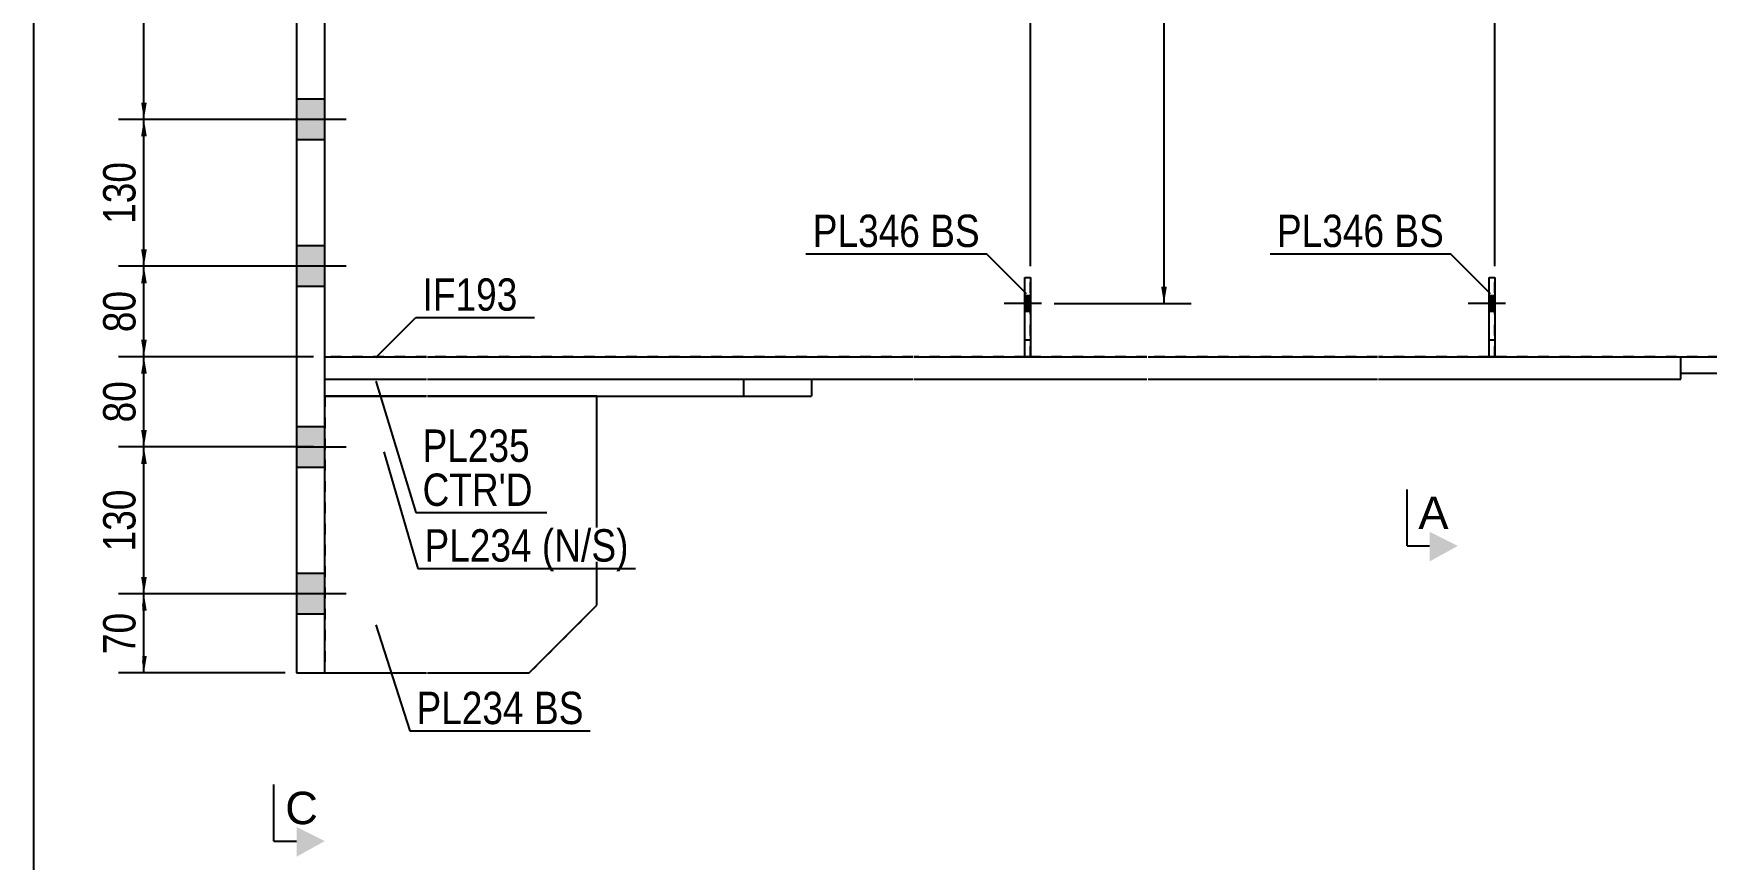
# Model space of a CAD drawing. Header units: millimetres. Extents: x -324 to 88, y -156 to 136.
# Drawn here: x -321.8 to -173.7, y -54.5 to 18.6 of the extents above; entities that cross this region are included whole.
import ezdxf

# ---------------------------------------------------------------- set-up
doc = ezdxf.new("R2010")
doc.units = ezdxf.units.MM
doc.linetypes.add('DXK_LINE_DOT1', pattern=[1.8814, 0.9407, -0.9407])
doc.linetypes.add('DXK_LINE_DOT2', pattern=[3.9198, 1.9599, -1.9599])
doc.styles.add('Arial', font='ARIAL.TTF', dxfattribs={"height": 0.2})
doc.styles.add('Arial Narrow', font='ARIALN.TTF', dxfattribs={"height": 0.2})

# ---------------------------------------------------------------- blocks, each defined once
blk = doc.blocks.new('Unknown-623355106-1210')
at = {"color": 5, "linetype": 'Continuous'}
blk.add_line((-321.79, 130.66), (-321.79, -156.34), dxfattribs=at)
blk = doc.blocks.new('Bolt-623355106-1793 - 1738')
at = {"linetype": 'Continuous'}
blk.add_hatch(color=3, dxfattribs=at).paths.add_polyline_path([(-192.4, -6), (-192.4, -4.6), (-192.9, -4.6), (-192.9, -6)])
at = {"color": 3, "linetype": 'Continuous'}
for p, q in [((-191.45, -5.3), (-194.75, -5.3)), ((-192.4, -4.6), (-192.9, -4.6)), ((-192.4, -6), (-192.9, -6))]:
    blk.add_line(p, q, dxfattribs=at)
blk = doc.blocks.new('Bolt-623355106-1797 - 1738')
at = {"linetype": 'Continuous'}
blk.add_hatch(color=3, dxfattribs=at).paths.add_polyline_path([(-233.5, -6), (-233.5, -4.6), (-234, -4.6), (-234, -6)])
at = {"color": 3, "linetype": 'Continuous'}
for p, q in [((-232.55, -5.3), (-235.85, -5.3)), ((-233.5, -4.6), (-234, -4.6)), ((-233.5, -6), (-234, -6))]:
    blk.add_line(p, q, dxfattribs=at)
blk = doc.blocks.new('Bolt-623355106-1794 - 1738')
at = {"color": 3, "linetype": 'DXK_LINE_DOT2'}
for p, q in [((-191.45, -5.3), (-194.75, -5.3)), ((-192.4, -4.6), (-192.9, -4.6)), ((-192.4, -6), (-192.9, -6))]:
    blk.add_line(p, q, dxfattribs=at)
blk = doc.blocks.new('Part-623355106-2129 - 1738')
at = {"color": 2, "linetype": 'Continuous'}
for p, q in [((-287, -13.5), (-296, -13.5)), ((-271.9, -13.5), (-286.9, -13.5)), ((-271.9, -32), (-271.9, -13.5)), ((-277.9, -38), (-271.9, -32)), ((-296, -38), (-287, -38)), ((-286.9, -38), (-277.9, -38))]:
    blk.add_line(p, q, dxfattribs=at)
at = {"color": 7, "linetype": 'DXK_LINE_DOT1'}
blk.add_line((-296, -13.5), (-296, -38), dxfattribs=at)
blk = doc.blocks.new('Bolt-623355106-1798 - 1738')
at = {"color": 3, "linetype": 'DXK_LINE_DOT2'}
for p, q in [((-232.55, -5.3), (-235.85, -5.3)), ((-233.5, -4.6), (-234, -4.6)), ((-233.5, -6), (-234, -6))]:
    blk.add_line(p, q, dxfattribs=at)
blk = doc.blocks.new('Part-623355106-1940 - 1738')
at = {"color": 2, "linetype": 'Continuous'}
for p, q in [((-192.9, -10), (-192.9, -3)), ((-192.9, -3), (-192.4, -3)), ((-192.4, -3), (-192.4, -10))]:
    blk.add_line(p, q, dxfattribs=at)
at = {"color": 7, "linetype": 'DXK_LINE_DOT1'}
for p, q in [((-192.9, -8.5), (-192.4, -8.5)), ((-192.4, -10), (-192.9, -10))]:
    blk.add_line(p, q, dxfattribs=at)
blk = doc.blocks.new('Part-623355106-2009 - 1738')
at = {"color": 2, "linetype": 'Continuous'}
for p, q in [((-296, -10), (-287, -10)), ((-286.9, -10), (-243.9, -10)), ((-243.8, -10), (-223.2, -10)), ((-223.1, -10), (-202.8, -10)), ((-202.7, -10), (-175.92, -10)), ((-175.92, -12), (-175.92, -10)), ((-252.9, -12), (-243.9, -12)), ((-243.8, -12), (-223.2, -12)), ((-223.1, -12), (-202.8, -12)), ((-202.7, -12), (-175.92, -12))]:
    blk.add_line(p, q, dxfattribs=at)
at = {"color": 7, "linetype": 'DXK_LINE_DOT1'}
for p, q in [((-296, -12), (-296, -10)), ((-296, -12), (-287, -12)), ((-286.9, -12), (-252.9, -12))]:
    blk.add_line(p, q, dxfattribs=at)
blk = doc.blocks.new('Part-623355106-1945 - 1738')
at = {"color": 7, "linetype": 'DXK_LINE_DOT1'}
for p, q in [((-192.9, -10), (-192.9, -3)), ((-192.9, -3), (-192.4, -3)), ((-192.4, -10), (-192.4, -3))]:
    blk.add_line(p, q, dxfattribs=at)
blk = doc.blocks.new('Part-623355106-1960 - 1738')
at = {"color": 2, "linetype": 'Continuous'}
for p, q in [((-234, -10), (-234, -3)), ((-234, -3), (-233.5, -3)), ((-233.5, -3), (-233.5, -10))]:
    blk.add_line(p, q, dxfattribs=at)
at = {"color": 7, "linetype": 'DXK_LINE_DOT1'}
for p, q in [((-234, -8.5), (-233.5, -8.5)), ((-233.5, -10), (-234, -10))]:
    blk.add_line(p, q, dxfattribs=at)
blk = doc.blocks.new('Part-623355106-1965 - 1738')
at = {"color": 7, "linetype": 'DXK_LINE_DOT1'}
for p, q in [((-234, -10), (-234, -3)), ((-234, -3), (-233.5, -3)), ((-233.5, -10), (-233.5, -3))]:
    blk.add_line(p, q, dxfattribs=at)
blk = doc.blocks.new('Part-623355106-2134 - 1738')
at = {"color": 7, "linetype": 'DXK_LINE_DOT1'}
for p, q in [((-287, -13.5), (-296, -13.5)), ((-271.9, -13.5), (-286.9, -13.5)), ((-271.9, -32), (-271.9, -13.5)), ((-277.9, -38), (-271.9, -32)), ((-296, -38), (-287, -38)), ((-286.9, -38), (-277.9, -38))]:
    blk.add_line(p, q, dxfattribs=at)
blk = doc.blocks.new('Part-623355106-2187 - 1738')
at = {"color": 2, "linetype": 'Continuous'}
for p, q in [((-296, -13.49), (-296, -11.99)), ((-296, -11.99), (-287, -11.99)), ((-286.9, -11.99), (-252.9, -11.99)), ((-258.9, -13.49), (-258.9, -11.99)), ((-252.9, -11.99), (-252.9, -13.49)), ((-296, -13.49), (-287, -13.49)), ((-286.9, -13.49), (-252.9, -13.49))]:
    blk.add_line(p, q, dxfattribs=at)
blk = doc.blocks.new('Part-623355106-2236 - 1738')
at = {"color": 2, "linetype": 'Continuous'}
for p, q in [((-175.92, -11.5), (-175.92, -10)), ((-175.92, -10), (-166.92, -10)), ((-166.92, -11.5), (-175.92, -11.5))]:
    blk.add_line(p, q, dxfattribs=at)
blk = doc.blocks.new('Bolt-623355106-2317 - 1738')
at = {"linetype": 'Continuous'}
for points in [[(-298.5, 102.8), (-298.5, 99.2), (-296, 99.2), (-296, 102.8)], [(-298.5, 102.8), (-298.5, 99.2), (-296, 99.2), (-296, 102.8)], [(-298.5, 102.8), (-298.5, 99.2), (-296, 99.2), (-296, 102.8)], [(-298.5, 102.8), (-298.5, 99.2), (-296, 99.2), (-296, 102.8)], [(-298.5, 89.8), (-298.5, 86.2), (-296, 86.2), (-296, 89.8)], [(-298.5, 89.8), (-298.5, 86.2), (-296, 86.2), (-296, 89.8)], [(-298.5, 89.8), (-298.5, 86.2), (-296, 86.2), (-296, 89.8)], [(-298.5, 89.8), (-298.5, 86.2), (-296, 86.2), (-296, 89.8)], [(-298.5, 73.8), (-298.5, 70.2), (-296, 70.2), (-296, 73.8)], [(-298.5, 73.8), (-298.5, 70.2), (-296, 70.2), (-296, 73.8)], [(-298.5, 73.8), (-298.5, 70.2), (-296, 70.2), (-296, 73.8)], [(-298.5, 73.8), (-298.5, 70.2), (-296, 70.2), (-296, 73.8)], [(-298.5, 60.8), (-298.5, 57.2), (-296, 57.2), (-296, 60.8)], [(-298.5, 60.8), (-298.5, 57.2), (-296, 57.2), (-296, 60.8)], [(-298.5, 60.8), (-298.5, 57.2), (-296, 57.2), (-296, 60.8)], [(-298.5, 60.8), (-298.5, 57.2), (-296, 57.2), (-296, 60.8)], [(-298.5, 36.8), (-298.5, 33.2), (-296, 33.2), (-296, 36.8)], [(-298.5, 36.8), (-298.5, 33.2), (-296, 33.2), (-296, 36.8)], [(-298.5, 36.8), (-298.5, 33.2), (-296, 33.2), (-296, 36.8)], [(-298.5, 36.8), (-298.5, 33.2), (-296, 33.2), (-296, 36.8)], [(-298.5, 12.8), (-298.5, 9.2), (-296, 9.2), (-296, 12.8)], [(-298.5, 12.8), (-298.5, 9.2), (-296, 9.2), (-296, 12.8)], [(-298.5, 12.8), (-298.5, 9.2), (-296, 9.2), (-296, 12.8)], [(-298.5, 12.8), (-298.5, 9.2), (-296, 9.2), (-296, 12.8)], [(-298.5, -0.2), (-298.5, -3.8), (-296, -3.8), (-296, -0.2)], [(-298.5, -0.2), (-298.5, -3.8), (-296, -3.8), (-296, -0.2)], [(-298.5, -0.2), (-298.5, -3.8), (-296, -3.8), (-296, -0.2)], [(-298.5, -0.2), (-298.5, -3.8), (-296, -3.8), (-296, -0.2)], [(-298.5, -16.2), (-298.5, -19.8), (-296, -19.8), (-296, -16.2)], [(-298.5, -16.2), (-298.5, -19.8), (-296, -19.8), (-296, -16.2)], [(-298.5, -16.2), (-298.5, -19.8), (-296, -19.8), (-296, -16.2)], [(-298.5, -16.2), (-298.5, -19.8), (-296, -19.8), (-296, -16.2)], [(-298.5, -29.2), (-298.5, -32.8), (-296, -32.8), (-296, -29.2)], [(-298.5, -29.2), (-298.5, -32.8), (-296, -32.8), (-296, -29.2)], [(-298.5, -29.2), (-298.5, -32.8), (-296, -32.8), (-296, -29.2)], [(-298.5, -29.2), (-298.5, -32.8), (-296, -32.8), (-296, -29.2)]]:
    blk.add_hatch(color=3, dxfattribs=at).paths.add_polyline_path(points)
at = {"color": 3, "linetype": 'Continuous'}
for p, q in [((-296, 102.8), (-298.5, 102.8)), ((-296, 102.8), (-298.5, 102.8)), ((-296, 102.8), (-298.5, 102.8)), ((-296, 102.8), (-298.5, 102.8)), ((-294.1, 101), (-298.5, 101)), ((-294.1, 101), (-298.5, 101)), ((-294.1, 101), (-298.5, 101)), ((-294.1, 101), (-298.5, 101)), ((-296, 99.2), (-298.5, 99.2)), ((-296, 99.2), (-298.5, 99.2)), ((-296, 99.2), (-298.5, 99.2)), ((-296, 99.2), (-298.5, 99.2)), ((-296, 89.8), (-298.5, 89.8)), ((-296, 89.8), (-298.5, 89.8)), ((-296, 89.8), (-298.5, 89.8)), ((-296, 89.8), (-298.5, 89.8)), ((-294.1, 88), (-298.5, 88)), ((-294.1, 88), (-298.5, 88)), ((-294.1, 88), (-298.5, 88)), ((-294.1, 88), (-298.5, 88)), ((-296, 86.2), (-298.5, 86.2)), ((-296, 86.2), (-298.5, 86.2)), ((-296, 86.2), (-298.5, 86.2)), ((-296, 86.2), (-298.5, 86.2)), ((-296, 73.8), (-298.5, 73.8)), ((-296, 73.8), (-298.5, 73.8)), ((-296, 73.8), (-298.5, 73.8)), ((-296, 73.8), (-298.5, 73.8)), ((-294.1, 72), (-298.5, 72)), ((-294.1, 72), (-298.5, 72)), ((-294.1, 72), (-298.5, 72)), ((-294.1, 72), (-298.5, 72)), ((-296, 70.2), (-298.5, 70.2)), ((-296, 70.2), (-298.5, 70.2)), ((-296, 70.2), (-298.5, 70.2)), ((-296, 70.2), (-298.5, 70.2)), ((-296, 60.8), (-298.5, 60.8)), ((-296, 60.8), (-298.5, 60.8)), ((-296, 60.8), (-298.5, 60.8)), ((-296, 60.8), (-298.5, 60.8)), ((-294.1, 59), (-298.5, 59)), ((-294.1, 59), (-298.5, 59)), ((-294.1, 59), (-298.5, 59)), ((-294.1, 59), (-298.5, 59)), ((-296, 57.2), (-298.5, 57.2)), ((-296, 57.2), (-298.5, 57.2)), ((-296, 57.2), (-298.5, 57.2)), ((-296, 57.2), (-298.5, 57.2)), ((-296, 36.8), (-298.5, 36.8)), ((-296, 36.8), (-298.5, 36.8)), ((-296, 36.8), (-298.5, 36.8)), ((-296, 36.8), (-298.5, 36.8)), ((-294.1, 35), (-298.5, 35)), ((-294.1, 35), (-298.5, 35)), ((-294.1, 35), (-298.5, 35)), ((-294.1, 35), (-298.5, 35)), ((-296, 33.2), (-298.5, 33.2)), ((-296, 33.2), (-298.5, 33.2)), ((-296, 33.2), (-298.5, 33.2)), ((-296, 33.2), (-298.5, 33.2)), ((-296, 12.8), (-298.5, 12.8)), ((-296, 12.8), (-298.5, 12.8)), ((-296, 12.8), (-298.5, 12.8)), ((-296, 12.8), (-298.5, 12.8)), ((-294.1, 11), (-298.5, 11)), ((-294.1, 11), (-298.5, 11)), ((-294.1, 11), (-298.5, 11)), ((-294.1, 11), (-298.5, 11)), ((-296, 9.2), (-298.5, 9.2)), ((-296, 9.2), (-298.5, 9.2)), ((-296, 9.2), (-298.5, 9.2)), ((-296, 9.2), (-298.5, 9.2)), ((-296, -0.2), (-298.5, -0.2)), ((-296, -0.2), (-298.5, -0.2)), ((-296, -0.2), (-298.5, -0.2)), ((-296, -0.2), (-298.5, -0.2)), ((-294.1, -2), (-298.5, -2)), ((-294.1, -2), (-298.5, -2)), ((-294.1, -2), (-298.5, -2)), ((-294.1, -2), (-298.5, -2)), ((-296, -3.8), (-298.5, -3.8)), ((-296, -3.8), (-298.5, -3.8)), ((-296, -3.8), (-298.5, -3.8)), ((-296, -3.8), (-298.5, -3.8)), ((-296, -16.2), (-298.5, -16.2)), ((-296, -16.2), (-298.5, -16.2)), ((-296, -16.2), (-298.5, -16.2)), ((-296, -16.2), (-298.5, -16.2)), ((-294.1, -18), (-298.5, -18)), ((-294.1, -18), (-298.5, -18)), ((-294.1, -18), (-298.5, -18)), ((-294.1, -18), (-298.5, -18)), ((-296, -19.8), (-298.5, -19.8)), ((-296, -19.8), (-298.5, -19.8)), ((-296, -19.8), (-298.5, -19.8)), ((-296, -19.8), (-298.5, -19.8)), ((-296, -29.2), (-298.5, -29.2)), ((-296, -29.2), (-298.5, -29.2)), ((-296, -29.2), (-298.5, -29.2)), ((-296, -29.2), (-298.5, -29.2)), ((-294.1, -31), (-298.5, -31)), ((-294.1, -31), (-298.5, -31)), ((-294.1, -31), (-298.5, -31)), ((-294.1, -31), (-298.5, -31)), ((-296, -32.8), (-298.5, -32.8)), ((-296, -32.8), (-298.5, -32.8)), ((-296, -32.8), (-298.5, -32.8)), ((-296, -32.8), (-298.5, -32.8))]:
    blk.add_line(p, q, dxfattribs=at)
blk = doc.blocks.new('Part-623355106-2323 - 1738')
at = {"color": 7, "linetype": 'DXK_LINE_DOT1'}
for p, q in [((-296, 80), (-287, 80)), ((-296, -10), (-296, 80)), ((-286.9, 80), (-243.9, 80)), ((-243.8, 80), (-223.2, 80)), ((-223.1, 80), (-202.8, 80)), ((-202.7, 80), (-166.92, 80)), ((-166.82, 80), (-157.82, 80)), ((-287, -10), (-296, -10)), ((-243.9, -10), (-286.9, -10)), ((-234, -10), (-243.8, -10)), ((-223.2, -10), (-233.5, -10)), ((-202.8, -10), (-223.1, -10)), ((-192.9, -10), (-202.7, -10)), ((-166.92, -10), (-192.4, -10)), ((-157.82, -10), (-166.82, -10))]:
    blk.add_line(p, q, dxfattribs=at)
at = {"color": 2, "linetype": 'Continuous'}
blk.add_line((-157.82, 80), (-157.82, -10), dxfattribs=at)
blk = doc.blocks.new('Part-623355106-2352 - 1738')
at = {"color": 2, "linetype": 'Continuous'}
for p, q in [((-296, 108), (-298.5, 108)), ((-298.5, 108), (-298.5, -38)), ((-296, -38), (-296, 108)), ((-298.5, -38), (-296, -38))]:
    blk.add_line(p, q, dxfattribs=at)
blk = doc.blocks.new('StraightDimension-623355106-2449 - 1738')
at = {"linetype": 'Continuous'}
for points in [[(-312.26, 9.5), (-312.01, 11), (-311.76, 9.5)], [(-311.76, -0.5), (-312.01, -2), (-312.26, -0.5)]]:
    blk.add_hatch(color=7, dxfattribs=at).paths.add_polyline_path(points)
at = {"color": 7, "linetype": 'Continuous'}
for p, q in [((-297, 11), (-314.26, 11)), ((-312.01, -2), (-312.01, 11)), ((-297, -2), (-314.26, -2))]:
    blk.add_line(p, q, dxfattribs=at)
at = {"color": 0}
blk.add_wipeout([(-312.16, 7.84), (-316.36, 7.84), (-316.36, 1.16), (-312.16, 1.16)], dxfattribs=at)
at = {"color": 3, "style": 'Arial Narrow'}
blk.add_text('130', height=2.863, rotation=90.0002, dxfattribs=at).set_placement((-312.76, 1.76))
blk = doc.blocks.new('StraightDimension-623355106-5768 - 1738')
at = {"linetype": 'Continuous'}
blk.add_hatch(color=7, dxfattribs=at).paths.add_polyline_path([(-235, 118.6), (-233.5, 118.35), (-235, 118.1)])
at = {"color": 7, "linetype": 'Continuous'}
for p, q in [((-233.5, -2), (-233.5, 122.85)), ((-243.56, 118.35), (-233.5, 118.35))]:
    blk.add_line(p, q, dxfattribs=at)
at = {"color": 0}
blk.add_wipeout([(-234.28, 119.25), (-234.28, 123.45), (-242.79, 123.45), (-242.79, 119.25)], dxfattribs=at)
at = {"color": 3, "style": 'Arial Narrow'}
blk.add_text('2925', height=2.863, dxfattribs=at).set_placement((-242.19, 119.85))
blk = doc.blocks.new('StraightDimension-623355106-2432 - 1738')
at = {"linetype": 'Continuous'}
for points in [[(-312.26, 33.5), (-312.01, 35), (-311.76, 33.5)], [(-311.76, 12.5), (-312.01, 11), (-312.26, 12.5)]]:
    blk.add_hatch(color=7, dxfattribs=at).paths.add_polyline_path(points)
at = {"color": 7, "linetype": 'Continuous'}
for p, q in [((-297, 35), (-314.26, 35)), ((-312.01, 11), (-312.01, 35)), ((-297, 11), (-314.26, 11))]:
    blk.add_line(p, q, dxfattribs=at)
at = {"color": 0}
blk.add_wipeout([(-312.16, 26.34), (-316.36, 26.34), (-316.36, 19.66), (-312.16, 19.66)], dxfattribs=at)
at = {"color": 3, "style": 'Arial Narrow'}
blk.add_text('240', height=2.863, rotation=90.0002, dxfattribs=at).set_placement((-312.76, 20.26))
blk = doc.blocks.new('StraightDimension-623355106-2456 - 1738')
at = {"linetype": 'Continuous'}
for points in [[(-312.26, -3.5), (-312.01, -2), (-311.76, -3.5)], [(-311.76, -8.5), (-312.01, -10), (-312.26, -8.5)]]:
    blk.add_hatch(color=7, dxfattribs=at).paths.add_polyline_path(points)
at = {"color": 7, "linetype": 'Continuous'}
for p, q in [((-297, -2), (-314.26, -2)), ((-312.01, -10), (-312.01, -2)), ((-297, -10), (-314.26, -10))]:
    blk.add_line(p, q, dxfattribs=at)
at = {"color": 0}
blk.add_wipeout([(-312.16, -3.57), (-316.36, -3.57), (-316.36, -8.43), (-312.16, -8.43)], dxfattribs=at)
at = {"color": 3, "style": 'Arial Narrow'}
blk.add_text('80', height=2.863, rotation=90.0002, dxfattribs=at).set_placement((-312.76, -7.83))
blk = doc.blocks.new('StraightDimension-623355106-2465 - 1738')
at = {"linetype": 'Continuous'}
for points in [[(-312.26, -11.5), (-312.01, -10), (-311.76, -11.5)], [(-311.76, -16.49), (-312.01, -17.99), (-312.26, -16.49)]]:
    blk.add_hatch(color=7, dxfattribs=at).paths.add_polyline_path(points)
at = {"color": 7, "linetype": 'Continuous'}
for p, q in [((-297, -10), (-314.26, -10)), ((-312.01, -17.99), (-312.01, -10)), ((-297, -17.99), (-314.26, -17.99))]:
    blk.add_line(p, q, dxfattribs=at)
at = {"color": 0}
blk.add_wipeout([(-312.16, -11.57), (-316.36, -11.57), (-316.36, -16.42), (-312.16, -16.42)], dxfattribs=at)
at = {"color": 3, "style": 'Arial Narrow'}
blk.add_text('80', height=2.863, rotation=90.0002, dxfattribs=at).set_placement((-312.76, -15.82))
blk = doc.blocks.new('StraightDimension-623355106-2473 - 1738')
at = {"linetype": 'Continuous'}
for points in [[(-312.26, -19.49), (-312.01, -17.99), (-311.76, -19.49)], [(-311.76, -29.5), (-312.01, -31), (-312.26, -29.5)]]:
    blk.add_hatch(color=7, dxfattribs=at).paths.add_polyline_path(points)
at = {"color": 7, "linetype": 'Continuous'}
for p, q in [((-297, -17.99), (-314.26, -17.99)), ((-312.01, -31), (-312.01, -17.99)), ((-297, -31), (-314.26, -31))]:
    blk.add_line(p, q, dxfattribs=at)
at = {"color": 0}
blk.add_wipeout([(-312.16, -21.15), (-316.36, -21.15), (-316.36, -27.84), (-312.16, -27.84)], dxfattribs=at)
at = {"color": 3, "style": 'Arial Narrow'}
blk.add_text('130', height=2.863, rotation=90.0002, dxfattribs=at).set_placement((-312.76, -27.24))
blk = doc.blocks.new('StraightDimension-623355106-2490 - 1738')
at = {"linetype": 'Continuous'}
for points in [[(-312.26, -32.5), (-312.01, -31), (-311.76, -32.5)], [(-311.76, -36.5), (-312.01, -38), (-312.26, -36.5)]]:
    blk.add_hatch(color=7, dxfattribs=at).paths.add_polyline_path(points)
at = {"color": 7, "linetype": 'Continuous'}
for p, q in [((-297, -31), (-314.26, -31)), ((-312.01, -38), (-312.01, -31)), ((-299.5, -38), (-314.26, -38))]:
    blk.add_line(p, q, dxfattribs=at)
at = {"color": 0}
blk.add_wipeout([(-312.16, -32.07), (-316.36, -32.07), (-316.36, -36.93), (-312.16, -36.93)], dxfattribs=at)
at = {"color": 3, "style": 'Arial Narrow'}
blk.add_text('70', height=2.863, rotation=90.0002, dxfattribs=at).set_placement((-312.76, -36.33))
blk = doc.blocks.new('StraightDimension-623355106-2819 - 1738')
at = {"linetype": 'Continuous'}
for points in [[(-221.94, 78.5), (-221.69, 80), (-221.44, 78.5)], [(-221.44, -3.8), (-221.69, -5.3), (-221.94, -3.8)]]:
    blk.add_hatch(color=7, dxfattribs=at).paths.add_polyline_path(points)
at = {"color": 7, "linetype": 'Continuous'}
for p, q in [((-231.43, 80), (-219.29, 80)), ((-221.69, -5.3), (-221.69, 80)), ((-231.43, -5.3), (-219.29, -5.3))]:
    blk.add_line(p, q, dxfattribs=at)
at = {"color": 0, "linetype": 'Continuous'}
blk.add_wipeout([(-216.59, 46.8), (-220.79, 46.8), (-220.79, 27.9), (-216.59, 27.9)], dxfattribs=at)
at = {"color": 3, "linetype": 'Continuous', "style": 'Arial Narrow'}
blk.add_text('TYP(U.O.N)', height=2.863, rotation=90.0002, dxfattribs=at).set_placement((-217.19, 28.5))
at = {"color": 0}
blk.add_wipeout([(-221.84, 40.69), (-226.04, 40.69), (-226.04, 34.01), (-221.84, 34.01)], dxfattribs=at)
at = {"color": 3, "style": 'Arial Narrow'}
blk.add_text('853', height=2.863, rotation=90.0002, dxfattribs=at).set_placement((-222.44, 34.61))
blk = doc.blocks.new('StraightDimension-623355106-5766 - 1738')
at = {"linetype": 'Continuous'}
blk.add_hatch(color=7, dxfattribs=at).paths.add_polyline_path([(-193.9, 118.6), (-192.4, 118.35), (-193.9, 118.1)])
at = {"color": 7, "linetype": 'Continuous'}
for p, q in [((-192.4, -2), (-192.4, 122.85)), ((-202.46, 118.35), (-192.4, 118.35))]:
    blk.add_line(p, q, dxfattribs=at)
at = {"color": 0}
blk.add_wipeout([(-193.18, 119.25), (-193.18, 123.45), (-201.69, 123.45), (-201.69, 119.25)], dxfattribs=at)
at = {"color": 3, "style": 'Arial Narrow'}
blk.add_text('5525', height=2.863, dxfattribs=at).set_placement((-201.09, 119.85))
blk = doc.blocks.new('Mark-623355106-2183 - 1738')
at = {"color": 0}
for points in [[(-277.84, -19.31), (-277.84, -16.31), (-287.34, -16.31), (-287.34, -19.31)], [(-277.58, -23.21), (-277.58, -20.21), (-287.34, -20.21), (-287.34, -23.21)]]:
    blk.add_wipeout(points, dxfattribs=at)
for points in [[(-277.84, -19.31), (-277.84, -16.31), (-287.34, -16.31), (-287.34, -19.31)], [(-277.58, -23.21), (-277.58, -20.21), (-287.34, -20.21), (-287.34, -23.21)]]:
    blk.add_wipeout(points, dxfattribs=at)
at = {"color": 7, "linetype": 'Continuous'}
for p, q in [((-291.48, -12.17), (-287.94, -23.81)), ((-287.94, -23.81), (-276.34, -23.81))]:
    blk.add_line(p, q, dxfattribs=at)
at = {"color": 3, "style": 'Arial Narrow'}
blk.add_text('PL235', height=2.863, dxfattribs=at).set_placement((-287.34, -19.31))
at = {"color": 1, "style": 'Arial Narrow'}
blk.add_text("CTR'D", height=2.863, dxfattribs=at).set_placement((-287.34, -23.21))
blk = doc.blocks.new('Mark-623355106-2125 - 1738')
at = {"color": 0}
for points in [[(-277.67, -28.14), (-277.67, -25.14), (-287.17, -25.14), (-287.17, -28.14)], [(-269.1, -28.14), (-269.1, -25.14), (-276.77, -25.14), (-276.77, -28.14)]]:
    blk.add_wipeout(points, dxfattribs=at)
for points in [[(-277.67, -28.14), (-277.67, -25.14), (-287.17, -25.14), (-287.17, -28.14)], [(-269.1, -28.14), (-269.1, -25.14), (-276.77, -25.14), (-276.77, -28.14)]]:
    blk.add_wipeout(points, dxfattribs=at)
at = {"color": 7, "linetype": 'Continuous'}
for p, q in [((-290.77, -18.43), (-287.77, -28.74)), ((-287.77, -28.74), (-268.5, -28.74))]:
    blk.add_line(p, q, dxfattribs=at)
at = {"color": 3, "style": 'Arial Narrow'}
for s, p in [('(N/', (-276.77, -28.14)), ('S)', (-272.39, -28.14)), ('PL234', (-287.17, -28.14))]:
    blk.add_text(s, height=2.863, dxfattribs=at).set_placement(p)
blk = doc.blocks.new('MarkSet-623355106-2930 - 1738')
at = {"color": 0}
for points in [[(-202.19, -0.29), (-202.19, 2.71), (-211.69, 2.71), (-211.69, -0.29)], [(-196.91, -0.29), (-196.91, 2.71), (-201.29, 2.71), (-201.29, -0.29)]]:
    blk.add_wipeout(points, dxfattribs=at)
for points in [[(-202.19, -0.29), (-202.19, 2.71), (-211.69, 2.71), (-211.69, -0.29)], [(-196.91, -0.29), (-196.91, 2.71), (-201.29, 2.71), (-201.29, -0.29)]]:
    blk.add_wipeout(points, dxfattribs=at)
at = {"color": 7, "linetype": 'Continuous'}
for p in [(-212.29, -0.89), (-192.77, -4.43)]:
    blk.add_line(p, (-196.31, -0.89), dxfattribs=at)
at = {"color": 3, "style": 'Arial Narrow'}
for s, p in [('PL346', (-211.69, -0.29)), ('BS', (-201.29, -0.29))]:
    blk.add_text(s, height=2.863, dxfattribs=at).set_placement(p)
blk = doc.blocks.new('Mark-623355106-2005 - 1738')
at = {"color": 0}
blk.add_wipeout([(-278.93, -5.93), (-278.93, -2.93), (-287.34, -2.93), (-287.34, -5.93)], dxfattribs=at)
blk.add_wipeout([(-278.93, -5.93), (-278.93, -2.93), (-287.34, -2.93), (-287.34, -5.93)], dxfattribs=at)
at = {"color": 7, "linetype": 'Continuous'}
for p, q in [((-291.48, -10.06), (-287.94, -6.53)), ((-287.94, -6.53), (-277.43, -6.53))]:
    blk.add_line(p, q, dxfattribs=at)
at = {"color": 3, "style": 'Arial Narrow'}
blk.add_text('IF193', height=2.863, dxfattribs=at).set_placement((-287.34, -5.93))
blk = doc.blocks.new('SectionMark-623355106-2851 - 1738')
at = {"color": 7, "linetype": 'Continuous'}
for p, q in [((-200.17, 110.21), (-200.17, 105.21)), ((-200.17, 110.21), (-198.17, 110.21)), ((-200.17, -26.75), (-200.17, -21.75)), ((-200.17, -26.75), (-198.17, -26.75))]:
    blk.add_line(p, q, dxfattribs=at)
at = {"color": 0, "linetype": 'Continuous'}
for points in [[(-196.51, 105.71), (-196.51, 108.71), (-199.17, 108.71), (-199.17, 105.71)], [(-196.51, -25.25), (-196.51, -22.25), (-199.17, -22.25), (-199.17, -25.25)]]:
    blk.add_wipeout(points, dxfattribs=at)
at = {"linetype": 'Continuous'}
for points in [[(-198.17, 111.46), (-195.67, 110.21), (-198.17, 108.84)], [(-198.17, -25.5), (-195.67, -26.75), (-198.17, -28.13)]]:
    blk.add_hatch(color=7, dxfattribs=at).paths.add_polyline_path(points)
at = {"color": 136, "linetype": 'Continuous', "style": 'Arial'}
for p in [(-199.17, 105.71), (-199.17, -25.25)]:
    blk.add_text('A', height=2.87, dxfattribs=at).set_placement(p)
blk = doc.blocks.new('MarkSet-623355106-2878 - 1738')
at = {"color": 0}
for points in [[(-278.37, -42.53), (-278.37, -39.53), (-287.88, -39.53), (-287.88, -42.53)], [(-273.09, -42.53), (-273.09, -39.53), (-277.47, -39.53), (-277.47, -42.53)]]:
    blk.add_wipeout(points, dxfattribs=at)
for points in [[(-278.37, -42.53), (-278.37, -39.53), (-287.88, -39.53), (-287.88, -42.53)], [(-273.09, -42.53), (-273.09, -39.53), (-277.47, -39.53), (-277.47, -42.53)]]:
    blk.add_wipeout(points, dxfattribs=at)
at = {"color": 7, "linetype": 'Continuous'}
for p, q in [((-291.48, -33.73), (-288.48, -43.13)), ((-288.48, -43.13), (-272.49, -43.13))]:
    blk.add_line(p, q, dxfattribs=at)
at = {"color": 3, "style": 'Arial Narrow'}
for s, p in [('PL234', (-287.88, -42.53)), ('BS', (-277.47, -42.53))]:
    blk.add_text(s, height=2.863, dxfattribs=at).set_placement(p)
blk = doc.blocks.new('MarkSet-623355106-2936 - 1738')
at = {"color": 0}
for points in [[(-243.29, -0.29), (-243.29, 2.71), (-252.79, 2.71), (-252.79, -0.29)], [(-238.01, -0.29), (-238.01, 2.71), (-242.39, 2.71), (-242.39, -0.29)]]:
    blk.add_wipeout(points, dxfattribs=at)
for points in [[(-243.29, -0.29), (-243.29, 2.71), (-252.79, 2.71), (-252.79, -0.29)], [(-238.01, -0.29), (-238.01, 2.71), (-242.39, 2.71), (-242.39, -0.29)]]:
    blk.add_wipeout(points, dxfattribs=at)
at = {"color": 7, "linetype": 'Continuous'}
for p in [(-253.39, -0.89), (-233.87, -4.43)]:
    blk.add_line(p, (-237.41, -0.89), dxfattribs=at)
at = {"color": 3, "style": 'Arial Narrow'}
for s, p in [('PL346', (-252.79, -0.29)), ('BS', (-242.39, -0.29))]:
    blk.add_text(s, height=2.863, dxfattribs=at).set_placement(p)
blk = doc.blocks.new('SectionMark-623355106-6777 - 1738')
at = {"color": 7, "linetype": 'Continuous'}
for p, q in [((-300.5, 122.9), (-300.5, 117.9)), ((-300.5, 122.9), (-298.5, 122.9)), ((-300.5, -52.89), (-300.5, -47.89)), ((-300.5, -52.89), (-298.5, -52.89))]:
    blk.add_line(p, q, dxfattribs=at)
at = {"color": 0, "linetype": 'Continuous'}
for points in [[(-296.61, 118.4), (-296.61, 121.4), (-299.5, 121.4), (-299.5, 118.4)], [(-296.61, -51.39), (-296.61, -48.39), (-299.5, -48.39), (-299.5, -51.39)]]:
    blk.add_wipeout(points, dxfattribs=at)
at = {"linetype": 'Continuous'}
for points in [[(-298.5, 124.15), (-296, 122.9), (-298.5, 121.53)], [(-298.5, -51.64), (-296, -52.89), (-298.5, -54.27)]]:
    blk.add_hatch(color=7, dxfattribs=at).paths.add_polyline_path(points)
at = {"color": 136, "linetype": 'Continuous', "style": 'Arial'}
for p in [(-299.5, 118.4), (-299.5, -51.39)]:
    blk.add_text('C', height=2.87, dxfattribs=at).set_placement(p)

msp = doc.modelspace()

# ---------------------------------------------------------------- block references
for name in ['Unknown-623355106-1210', 'Part-623355106-2352 - 1738', 'Bolt-623355106-2317 - 1738', 'Part-623355106-2323 - 1738', 'Part-623355106-1960 - 1738', 'Part-623355106-1965 - 1738', 'Part-623355106-1940 - 1738', 'Part-623355106-1945 - 1738', 'Bolt-623355106-1797 - 1738', 'Bolt-623355106-1798 - 1738', 'Bolt-623355106-1793 - 1738', 'Bolt-623355106-1794 - 1738', 'Part-623355106-2009 - 1738', 'Part-623355106-2236 - 1738', 'Part-623355106-2187 - 1738', 'Part-623355106-2129 - 1738', 'Part-623355106-2134 - 1738']:
    msp.add_blockref(name, (0, 0))

# ---------------------------------------------------------------- next in the draw order: block references
for name in ['StraightDimension-623355106-5768 - 1738', 'StraightDimension-623355106-5766 - 1738', 'StraightDimension-623355106-2819 - 1738', 'StraightDimension-623355106-2449 - 1738', 'Mark-623355106-2005 - 1738', 'Mark-623355106-2183 - 1738', 'MarkSet-623355106-2878 - 1738']:
    msp.add_blockref(name, (0, 0))

# ---------------------------------------------------------------- next in the draw order: block references
for name in ['StraightDimension-623355106-2432 - 1738', 'MarkSet-623355106-2936 - 1738', 'MarkSet-623355106-2930 - 1738', 'StraightDimension-623355106-2456 - 1738', 'Mark-623355106-2125 - 1738']:
    msp.add_blockref(name, (0, 0))

# ---------------------------------------------------------------- next in the draw order: block references
for name in ['SectionMark-623355106-2851 - 1738', 'StraightDimension-623355106-2465 - 1738']:
    msp.add_blockref(name, (0, 0))

# ---------------------------------------------------------------- next in the draw order: block references
msp.add_blockref('StraightDimension-623355106-2473 - 1738', (0, 0))

# ---------------------------------------------------------------- next in the draw order: block references
msp.add_blockref('StraightDimension-623355106-2490 - 1738', (0, 0))

# ---------------------------------------------------------------- next in the draw order: block references
msp.add_blockref('SectionMark-623355106-6777 - 1738', (0, 0))

doc.saveas('drawing.dxf')
